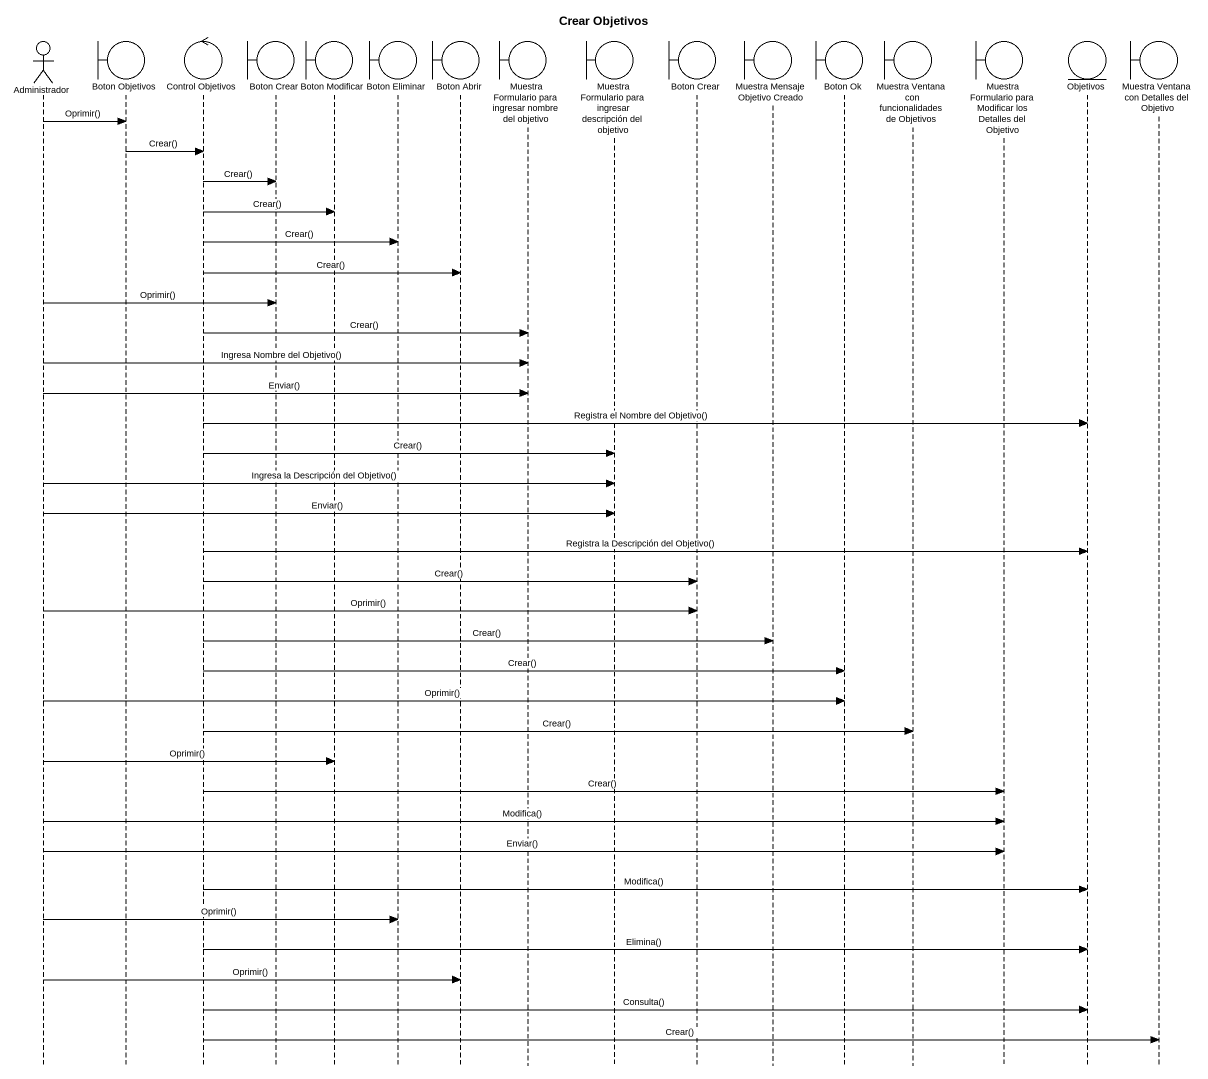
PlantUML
@startuml
title Crear Objetivos
hide footbox
actor Administrador
boundary "Boton Objetivos" as Boton_Objetivos
control "Control Objetivos" as Control_Objetivos
boundary "Boton Crear" as Boton_Crear
boundary "Boton Modificar" as Boton_Modificar
boundary "Boton Eliminar" as Boton_Eliminar
boundary "Boton Abrir" as Boton_Abrir
boundary "Muestra Formulario para ingresar nombre del objetivo" as Muestra_Formulario_para
boundary "Muestra Formulario para ingresar descripción del objetivo" as Muestra_Formulario_para_2
boundary "Boton Crear" as Boton_Crear_2
boundary "Muestra Mensaje Objetivo Creado" as Muestra_Mensaje_Objetivo
boundary "Boton Ok" as Boton_Ok
boundary "Muestra Ventana con funcionalidades de Objetivos" as Muestra_Ventana_con
boundary "Muestra Formulario para Modificar los Detalles del Objetivo" as Muestra_Formulario_para_3
entity Objetivos
boundary "Muestra Ventana con Detalles del Objetivo" as Muestra_Ventana_con_2

Administrador -> Boton_Objetivos : Oprimir()
Boton_Objetivos -> Control_Objetivos : Crear()
Control_Objetivos -> Boton_Crear : Crear()
Control_Objetivos -> Boton_Modificar : Crear()
Control_Objetivos -> Boton_Eliminar : Crear()
Control_Objetivos -> Boton_Abrir : Crear()
Administrador -> Boton_Crear : Oprimir()
Control_Objetivos -> Muestra_Formulario_para : Crear()
Administrador -> Muestra_Formulario_para : Ingresa Nombre del Objetivo()
Administrador -> Muestra_Formulario_para : Enviar()
Control_Objetivos -> Objetivos : Registra el Nombre del Objetivo()
Control_Objetivos -> Muestra_Formulario_para_2 : Crear()
Administrador -> Muestra_Formulario_para_2 : Ingresa la Descripción del Objetivo()
Administrador -> Muestra_Formulario_para_2 : Enviar()
Control_Objetivos -> Objetivos : Registra la Descripción del Objetivo()
Control_Objetivos -> Boton_Crear_2 : Crear()
Administrador -> Boton_Crear_2 : Oprimir()
Control_Objetivos -> Muestra_Mensaje_Objetivo : Crear()
Control_Objetivos -> Boton_Ok : Crear()
Administrador -> Boton_Ok : Oprimir()
Control_Objetivos -> Muestra_Ventana_con : Crear()
Administrador -> Boton_Modificar : Oprimir()
Control_Objetivos -> Muestra_Formulario_para_3 : Crear()
Administrador -> Muestra_Formulario_para_3 : Modifica()
Administrador -> Muestra_Formulario_para_3 : Enviar()
Control_Objetivos -> Objetivos : Modifica()
Administrador -> Boton_Eliminar : Oprimir()
Control_Objetivos -> Objetivos : Elimina()
Administrador -> Boton_Abrir : Oprimir()
Control_Objetivos -> Objetivos : Consulta()
Control_Objetivos -> Muestra_Ventana_con_2 : Crear()
@enduml
